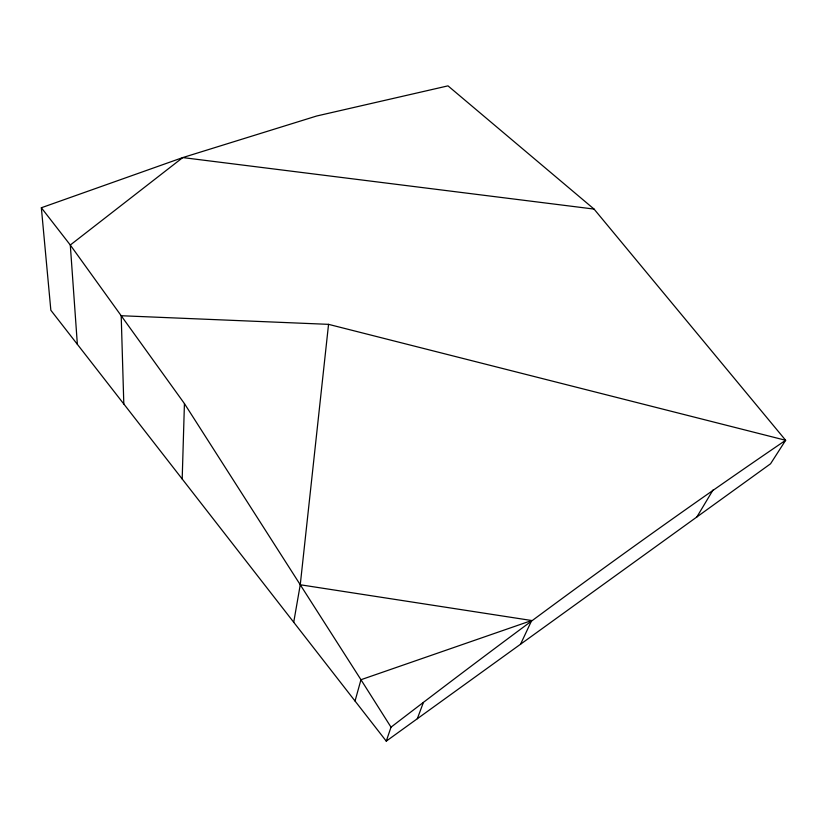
<?xml version="1.0" encoding="UTF-8"?>
<svg xmlns="http://www.w3.org/2000/svg" width="827" height="827" viewBox="0 0 827 827"><rect width="100%" height="100%" fill="white"/><g stroke="black" fill="none" stroke-linecap="round" stroke-linejoin="round"><path stroke-width="1.24" d="M182.188 478.988L184.431 403.597L70.295 245.019L41.35 207.753L182.767 157.575L316.679 116.007L447.996 85.863L594.055 209.076L785.65 440.284L770.547 463.792L386.261 741.137L50.85 310.259L41.35 207.753M293.719 622.255L300.253 584.761L328.546 324.349L121.197 315.728L123.812 403.989M355.041 701.027L360.965 679.722L184.431 403.597M386.261 741.137L391.016 727.181C519.976 628.065 651.169 531.782 785.65 440.284L328.546 324.349M417.325 718.725L423.393 702.454M520.545 644.223L531.689 620.519L300.253 584.761M696.872 516.968L713.008 490.018M531.689 620.519L360.965 679.722L391.016 727.181M594.055 209.076L182.767 157.575L70.295 245.019L77.356 344.311"/></g></svg>
